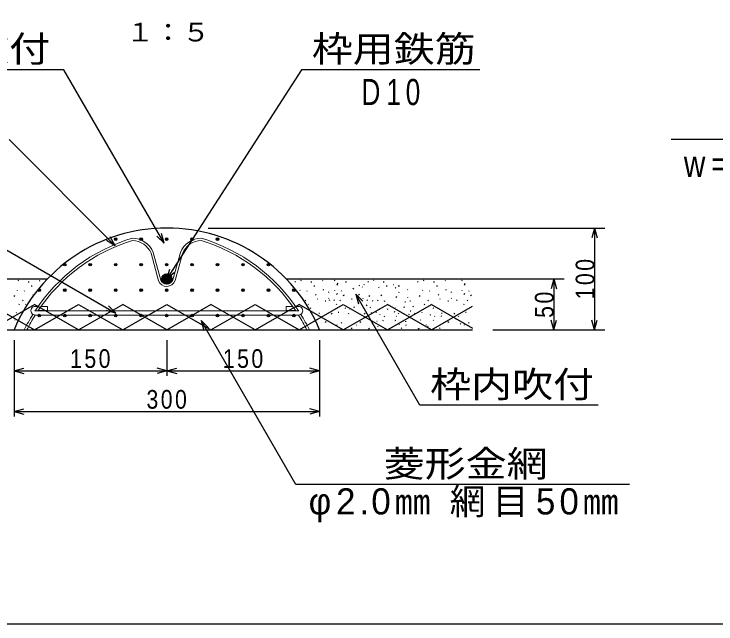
# Model space of a CAD drawing. Units: millimetres on the paper, enlarged 20 times, with parts at other scales. Extents: x -7610 to 7610, y -5340 to 5340.
# Drawn here: x -5577 to -2820, y -5340 to -2947 of the extents above; entities that cross this region are included whole.
import ezdxf
from ezdxf.enums import TextEntityAlignment as Align

# ---------------------------------------------------------------- set-up
doc = ezdxf.new("R2010")
doc.units = ezdxf.units.MM
doc.header["$LTSCALE"] = 20
doc.header["$PDMODE"] = 32
doc.header["$PDSIZE"] = 10
for name, color, linetype in [('2-0_法面', 3, 'Continuous'), ('2-1_法枠', 5, 'Continuous'), ('2-3_鉄筋', 2, 'Continuous'), ('2-4_菱形金網', 4, 'Continuous'), ('2-7_寸法', 7, 'Continuous'), ('2-8_名称', 7, 'Continuous'), ('2-9_表題', 3, 'Continuous'), ('2-A', 3, 'Continuous'), ('3-0', 2, 'Continuous')]:
    doc.layers.add(name, color=color, linetype=linetype)
doc.layers.add('2-2_eフレーム', color=1, linetype='Continuous', lineweight=18)
doc.layers.add('2-5_鉄筋受', color=3, linetype='Continuous', lineweight=18)
doc.styles.add('HGPｺﾞｼｯｸE', font='')
doc.styles.get('HGPｺﾞｼｯｸE').set_extended_font_data('HGPｺﾞｼｯｸE')

msp = doc.modelspace()

# ---------------------------------------------------------------- linework, layer by layer
at = {"layer": '2-0_法面'}
for p, q in [((-6176.58, -3986.34), (-5445.62, -3986.34)), ((-4507.54, -3986.34), (-3776.58, -3986.34)), ((-6176.58, -4186.34), (-3776.58, -4186.34))]:
    msp.add_line(p, q, dxfattribs=at)
at = {"layer": '2-1_法枠'}
msp.add_arc((-4976.58, -4436.34), 650, 22.61986, 157.38014, dxfattribs=at)
at = {"layer": '2-2_eフレーム'}
for p, q in [((-5009.05, -3993.43), (-5038.66, -3885.07)), ((-5000.31, -3990.51), (-5029.94, -3882.08)), ((-4952.95, -3989.92), (-4923.47, -3882.02)), ((-4944.19, -3992.74), (-4915.31, -3887.09)), ((-5536.58, -4186.34), (-5526.32, -4186.34)), ((-4426.98, -4186.06), (-4416.72, -4186.06))]:
    msp.add_line(p, q, dxfattribs=at)
for centre, radius, start, end in [((-4912.62, -4492.06), 694.83, 106.69413, 146.825), ((-5113.04, -3916.42), 89.91, 22.45839, 89.47914), ((-4840.12, -3916.42), 89.91, 90.52086, 157.54161), ((-5040.53, -4492.06), 694.83, 33.175, 73.30587), ((-4912.62, -4492.06), 685.63, 106.81335, 146.32093), ((-5113.04, -3916.42), 80.71, 22.85684, 88.51325), ((-4840.12, -3916.42), 80.71, 91.48675, 158.68542), ((-5040.53, -4492.06), 685.63, 33.67907, 73.18665), ((-4976.75, -3980.89), 34.65, 201.21619, 339.99226), ((-4976.75, -3980.89), 25.45, 202.20692, 339.20389), ((-4912.62, -4492.06), 694.83, 148.1276, 153.89669), ((-4912.62, -4492.06), 685.63, 147.91487, 153.51939), ((-5040.53, -4492.06), 685.63, 26.50702, 32.08513), ((-5040.53, -4492.06), 694.83, 26.12928, 31.8724)]:
    msp.add_arc(centre, radius, start, end, dxfattribs=at)
at = {"layer": '2-3_鉄筋'}
for p, q in [((-4996.42, -3983.85), (-4979.07, -3966.49)), ((-4996.42, -3983.85), (-4979.07, -3966.49)), ((-4996.34, -3989.42), (-4973.5, -3966.58)), ((-4996.34, -3989.42), (-4973.5, -3966.58)), ((-4995.11, -3993.85), (-4969.07, -3967.8)), ((-4995.11, -3993.85), (-4969.07, -3967.8)), ((-4993.15, -3997.54), (-4965.38, -3969.77)), ((-4993.15, -3997.54), (-4965.38, -3969.77)), ((-4992.6, -3974.36), (-4988.55, -3970.32)), ((-4992.6, -3974.36), (-4988.55, -3970.32)), ((-4990.57, -4000.63), (-4962.29, -3972.34)), ((-4990.57, -4000.63), (-4962.29, -3972.34)), ((-4987.43, -4003.14), (-4959.78, -3975.49)), ((-4987.43, -4003.14), (-4959.78, -3975.49)), ((-4983.67, -4005.04), (-4957.88, -3979.24)), ((-4983.67, -4005.04), (-4957.88, -3979.24)), ((-4979.15, -4006.17), (-4956.74, -3983.77)), ((-4979.15, -4006.17), (-4956.74, -3983.77)), ((-4973.41, -4006.09), (-4956.83, -3989.51)), ((-4973.41, -4006.09), (-4956.83, -3989.51))]:
    msp.add_line(p, q, dxfattribs=at)
msp.add_circle((-4976.58, -3986.34), 20, dxfattribs=at)
at = {"layer": '2-4_菱形金網'}
for p, q in [((-5669.4, -4186.34), (-5496.19, -4086.34)), ((-5669.4, -4086.34), (-5496.19, -4186.34)), ((-5322.99, -4186.34), (-5496.19, -4086.34)), ((-5496.19, -4186.34), (-5322.99, -4086.34)), ((-5322.99, -4186.34), (-5149.78, -4086.34)), ((-5322.99, -4086.34), (-5149.78, -4186.34)), ((-4976.58, -4186.34), (-5149.78, -4086.34)), ((-5149.78, -4186.34), (-4976.58, -4086.34)), ((-4976.58, -4186.34), (-4803.37, -4086.34)), ((-4976.58, -4086.34), (-4803.37, -4186.34)), ((-4630.17, -4186.34), (-4803.37, -4086.34)), ((-4803.37, -4186.34), (-4630.17, -4086.34)), ((-4630.17, -4186.34), (-4456.96, -4086.34)), ((-4630.17, -4086.34), (-4456.96, -4186.34)), ((-4283.76, -4186.34), (-4456.96, -4086.34)), ((-4456.96, -4186.34), (-4283.76, -4086.34)), ((-4283.76, -4186.34), (-4110.55, -4086.34)), ((-4283.76, -4086.34), (-4110.55, -4186.34)), ((-3937.35, -4186.34), (-4110.55, -4086.34)), ((-4110.55, -4186.34), (-3937.35, -4086.34)), ((-3937.35, -4086.34), (-3776.58, -4179.16)), ((-3937.35, -4186.34), (-3776.58, -4093.52))]:
    msp.add_line(p, q, dxfattribs=at)
at = {"layer": '2-5_鉄筋受'}
for p, q in [((-5482.12, -4093.99), (-5493.55, -4093.99)), ((-5445.26, -4093.99), (-5470.86, -4093.99)), ((-5445.26, -4109.99), (-5445.26, -4093.99)), ((-4507.9, -4109.99), (-4507.9, -4093.99)), ((-4507.9, -4093.99), (-4482.3, -4093.99)), ((-4471.04, -4093.99), (-4459.6, -4093.99)), ((-5494.19, -4109.99), (-5492.97, -4109.99)), ((-5494.19, -4111.85), (-4458.96, -4111.85)), ((-5493.55, -4127.85), (-4459.6, -4127.85)), ((-5481.93, -4109.99), (-5445.26, -4109.99)), ((-4471.23, -4109.99), (-4507.9, -4109.99)), ((-4458.96, -4109.99), (-4460.18, -4109.99))]:
    msp.add_line(p, q, dxfattribs=at)
for centre, radius, start, end in [((-5493.54, -4110.92), 16.93, 89.96598, 270.03402), ((-4459.61, -4110.92), 16.93, 269.96598, 90.03402), ((-5492.58, -4110.92), 1.86, 150, 210), ((-4460.57, -4110.92), 1.86, 330, 30)]:
    msp.add_arc(centre, radius, start, end, dxfattribs=at)
at = {"layer": '2-7_寸法'}
for p, q in [((-4814.1, -3786.34), (-3256.58, -3786.34)), ((-3296.58, -3786.34), (-3306.93, -3824.98)), ((-3296.58, -3786.34), (-3286.23, -3824.98)), ((-3296.58, -3786.34), (-3296.58, -4186.34)), ((-4480.19, -3986.34), (-3416.58, -3986.34)), ((-3456.58, -3986.34), (-3466.93, -4024.98)), ((-3456.58, -3986.34), (-3446.23, -4024.98)), ((-3456.58, -3986.34), (-3456.58, -4186.34)), ((-3456.58, -4186.34), (-3466.93, -4147.7)), ((-3456.58, -4186.34), (-3446.23, -4147.7)), ((-3296.58, -4186.34), (-3306.93, -4147.7)), ((-3296.58, -4186.34), (-3286.23, -4147.7)), ((-3696.58, -4186.34), (-3256.58, -4186.34)), ((-5576.58, -4226.34), (-5576.58, -4526.34)), ((-4976.58, -4226.34), (-4976.58, -4366.34)), ((-4376.58, -4226.34), (-4376.58, -4526.34)), ((-5576.58, -4346.34), (-5537.94, -4335.99)), ((-5576.58, -4346.34), (-5537.94, -4356.69)), ((-5576.58, -4346.34), (-4376.58, -4346.34)), ((-4976.58, -4346.34), (-5015.22, -4335.99)), ((-4976.58, -4346.34), (-5015.22, -4356.69)), ((-4976.58, -4346.34), (-4937.94, -4335.99)), ((-4976.58, -4346.34), (-4937.94, -4356.69)), ((-4376.58, -4346.34), (-4415.22, -4335.99)), ((-4376.58, -4346.34), (-4415.22, -4356.69)), ((-5576.58, -4506.34), (-5537.94, -4495.99)), ((-5576.58, -4506.34), (-4376.58, -4506.34)), ((-5576.58, -4506.34), (-5537.94, -4516.69)), ((-4376.58, -4506.34), (-4415.22, -4495.99)), ((-4376.58, -4506.34), (-4415.22, -4516.69))]:
    msp.add_line(p, q, dxfattribs=at)
at = {"layer": '2-8_名称'}
for p, q in [((-5380.61, -3165.38), (-6480.61, -3165.38)), ((-4987.59, -3846.11), (-5380.61, -3165.38)), ((-3747.14, -3165.38), (-4447.14, -3165.38)), ((-5179, -3856.02), (-5595.98, -3439.04)), ((-1795.98, -3439.04), (-2995.98, -3439.04)), ((-5179, -3856.02), (-5199, -3821.38)), ((-4987.59, -3846.11), (-5015.88, -3817.82)), ((-4987.59, -3846.11), (-4997.95, -3807.47)), ((-5179, -3856.02), (-5213.64, -3836.02)), ((-4976.58, -3986.34), (-4946.94, -3959.48)), ((-3982.6, -4481.86), (-4234.61, -4045.37)), ((-4234.61, -4045.37), (-4206.33, -4073.65)), ((-4234.61, -4045.37), (-4224.26, -4084.01)), ((-5176.77, -4120.57), (-5205.06, -4092.29)), ((-4841.17, -4149.74), (-4830.82, -4188.37)), ((-3282.6, -4481.86), (-3982.6, -4481.86)), ((-3159.66, -4793.22), (-4469.66, -4793.22))]:
    msp.add_line(p, q, dxfattribs=at)
for points in [[(-4447.14, -3165.38), (-4976.58, -3986.34), (-4964.34, -3948.26)], [(-5743.63, -3793.3), (-5176.77, -4120.57), (-5215.41, -4110.22)], [(-4469.66, -4793.22), (-4841.17, -4149.74), (-4812.89, -4178.02)]]:
    msp.add_lwpolyline(points, dxfattribs=at)
at = {"layer": '2-A'}
for p, q in [((-5561.78, -3990.39), (-5559.58, -3992.59)), ((-5518.82, -4000.13), (-5518.51, -3996.67)), ((-5476.4, -3993.85), (-5474.2, -3992.27)), ((-4473.5, -3996.67), (-4470.99, -3998.56)), ((-4451.19, -3990.39), (-4448.99, -3992.59)), ((-4408.24, -4000.13), (-4407.93, -3996.67)), ((-4365.81, -3993.85), (-4363.61, -3992.27)), ((-4319.39, -3990.39), (-4317.19, -3992.59)), ((-4272.54, -4000.13), (-4272.22, -3996.67)), ((-4187.68, -3996.67), (-4185.17, -3998.56)), ((-4165.37, -3990.39), (-4163.17, -3992.59)), ((-4124.75, -4000.13), (-4124.44, -3996.67)), ((-3991.82, -3996.67), (-3989.31, -3998.56)), ((-3969.51, -3990.39), (-3967.31, -3992.59)), ((-3926.56, -4000.13), (-3926.24, -3996.67)), ((-3884.13, -3993.85), (-3881.93, -3992.27)), ((-3819.39, -3990.39), (-3817.19, -3992.59)), ((-5509.75, -4013.18), (-5505.66, -4013.49)), ((-4399.16, -4013.18), (-4395.08, -4013.49)), ((-4308.08, -4007.67), (-4304.31, -4003.27)), ((-4307.77, -4008.15), (-4307.77, -4010.03)), ((-4244.29, -4026.38), (-4241.77, -4022.92)), ((-4222.29, -4010.66), (-4219.77, -4011.61)), ((-4209.4, -4017.26), (-4208.77, -4018.21)), ((-4202.14, -4009.87), (-4200.57, -4007.36)), ((-4144.9, -4017.58), (-4144.59, -4020.09)), ((-4115.68, -4013.18), (-4111.59, -4013.49)), ((-4087.67, -4008.39), (-4086.42, -4007.67)), ((-4080.48, -4019.78), (-4077.02, -4022.29)), ((-4067.6, -4013.18), (-4063.51, -4013.49)), ((-3917.48, -4013.18), (-3913.39, -4013.49)), ((-3808.08, -4007.67), (-3804.31, -4003.27)), ((-3807.77, -4008.15), (-3807.77, -4010.03)), ((-5576.37, -4054.66), (-5573.86, -4050.57)), ((-5564.43, -4030.78), (-5563.8, -4032.03)), ((-5537.4, -4033.6), (-5535.52, -4032.66)), ((-5502.83, -4047.75), (-5501.26, -4049.32)), ((-4453.84, -4030.78), (-4453.22, -4032.03)), ((-4426.82, -4033.6), (-4424.93, -4032.66)), ((-4392.25, -4047.75), (-4390.68, -4049.32)), ((-4363.34, -4027.63), (-4361.45, -4029.52)), ((-4340.71, -4038.95), (-4339.77, -4036.43)), ((-4318.14, -4030.78), (-4317.51, -4032.03)), ((-4309.97, -4046.8), (-4306.51, -4043.98)), ((-4291.11, -4033.6), (-4289.23, -4032.66)), ((-4283.88, -4050.89), (-4279.48, -4048.37)), ((-4224.49, -4046.18), (-4220.72, -4049.63)), ((-4182.3, -4054.66), (-4179.79, -4050.57)), ((-4136.1, -4050.89), (-4131.7, -4048.37)), ((-4065.4, -4039.89), (-4064.14, -4037.06)), ((-4031.77, -4027.63), (-4029.88, -4029.52)), ((-3984.1, -4054.66), (-3981.59, -4050.57)), ((-3972.16, -4030.78), (-3971.53, -4032.03)), ((-3945.13, -4033.6), (-3943.25, -4032.66)), ((-3910.56, -4047.75), (-3908.99, -4049.32)), ((-3881.65, -4027.63), (-3879.77, -4029.52)), ((-3859.03, -4038.95), (-3858.08, -4036.43)), ((-3818.14, -4030.78), (-3817.51, -4032.03)), ((-3809.97, -4046.8), (-3806.51, -4043.98)), ((-3791.11, -4033.6), (-3789.23, -4032.66)), ((-3783.88, -4050.89), (-3779.48, -4048.37)), ((-5543.69, -4069.43), (-5540.86, -4071.94)), ((-4433.1, -4069.43), (-4430.27, -4071.94)), ((-4386.59, -4064.72), (-4385.02, -4064.72)), ((-4354.22, -4071.63), (-4351.71, -4071.94)), ((-4341.34, -4062.83), (-4340.71, -4061.57)), ((-4339.51, -4067.86), (-4336.05, -4071.32)), ((-4321.19, -4067.86), (-4317.74, -4071.32)), ((-4297.4, -4069.43), (-4294.57, -4071.94)), ((-4250.89, -4064.72), (-4249.32, -4064.72)), ((-4227.63, -4057.8), (-4227.63, -4059.69)), ((-4205.63, -4062.83), (-4205, -4061.57)), ((-4191.73, -4067.86), (-4188.27, -4071.32)), ((-4170.36, -4071), (-4167.84, -4072.26)), ((-4149.62, -4069.43), (-4146.79, -4071.94)), ((-4122.9, -4073.2), (-4119.45, -4072.26)), ((-4076.71, -4055.6), (-4072.94, -4057.8)), ((-4041.51, -4075.4), (-4039.31, -4075.72)), ((-4031.77, -4057.8), (-4031.77, -4059.69)), ((-4022.66, -4071.63), (-4020.14, -4071.94)), ((-3951.42, -4069.43), (-3948.59, -4071.94)), ((-3904.91, -4064.72), (-3903.34, -4064.72)), ((-3872.54, -4071.63), (-3870.02, -4071.94)), ((-3859.65, -4062.83), (-3859.03, -4061.57)), ((-3839.51, -4067.86), (-3836.05, -4071.32)), ((-3797.4, -4069.43), (-3794.57, -4071.94)), ((-5555.94, -4085.14), (-5557.83, -4087.34)), ((-5532.06, -4085.77), (-5530.8, -4086.72)), ((-4421.47, -4085.77), (-4420.22, -4086.72)), ((-4413.3, -4099.6), (-4411.1, -4100.54)), ((-4309.65, -4085.14), (-4311.54, -4087.34)), ((-4277.6, -4099.6), (-4275.4, -4100.54)), ((-4258.43, -4103.69), (-4256.54, -4104.94)), ((-4242.09, -4094.57), (-4240.83, -4098.03)), ((-4192.36, -4091.43), (-4189.21, -4087.97)), ((-4179.47, -4096.77), (-4177.27, -4097.71)), ((-4141.45, -4106.83), (-4141.13, -4103.06)), ((-4112.22, -4085.77), (-4110.96, -4088.29)), ((-4110.65, -4103.69), (-4108.76, -4104.94)), ((-4081.74, -4099.6), (-4079.54, -4100.54)), ((-4046.23, -4094.57), (-4044.97, -4098.03)), ((-4010.4, -4093), (-4008.51, -4095.2)), ((-3963.68, -4085.14), (-3965.56, -4087.34)), ((-3939.79, -4085.77), (-3938.53, -4086.72)), ((-3931.62, -4099.6), (-3929.42, -4100.54)), ((-3809.65, -4085.14), (-3811.54, -4087.34)), ((-5567.89, -4117.51), (-5566.94, -4119.08)), ((-4381.56, -4130.4), (-4379.05, -4132.28)), ((-4379.36, -4120.97), (-4377.16, -4120.03)), ((-4330.94, -4124.11), (-4327.48, -4120.03)), ((-4303.37, -4116.26), (-4300.54, -4117.2)), ((-4262.51, -4122.54), (-4261.26, -4120.97)), ((-4201.47, -4124.11), (-4198.01, -4120.03)), ((-4182.93, -4133.86), (-4182.62, -4130.4)), ((-4173.82, -4117.51), (-4172.87, -4119.08)), ((-4155.59, -4116.26), (-4152.76, -4117.2)), ((-4140.5, -4127.57), (-4138.3, -4126)), ((-4124.16, -4132.28), (-4122.28, -4133.54)), ((-4085.19, -4113.43), (-4080.8, -4115.31)), ((-4076.08, -4132.28), (-4074.2, -4133.54)), ((-4066.65, -4122.54), (-4065.4, -4120.97)), ((-4027.68, -4124.11), (-4025.48, -4126.31)), ((-4021.4, -4111.86), (-4018.57, -4111.23)), ((-4003.27, -4124.11), (-3999.82, -4120.03)), ((-3975.62, -4117.51), (-3974.68, -4119.08)), ((-3942.31, -4127.57), (-3940.11, -4126)), ((-3925.96, -4132.28), (-3924.08, -4133.54)), ((-3899.88, -4130.4), (-3897.37, -4132.28)), ((-3897.68, -4120.97), (-3895.48, -4120.03)), ((-3849.25, -4124.11), (-3845.8, -4120.03)), ((-3830.71, -4133.86), (-3830.4, -4130.4)), ((-3821.6, -4117.51), (-3820.65, -4119.08)), ((-3803.37, -4116.26), (-3800.54, -4117.2)), ((-5573.65, -4146.28), (-5572.08, -4146.28)), ((-4354.43, -4153.82), (-4350.98, -4156.33)), ((-4291.32, -4156.65), (-4289.12, -4160.1)), ((-4218.73, -4153.82), (-4215.27, -4156.33)), ((-4170.02, -4161.68), (-4168.13, -4163.56)), ((-4151.79, -4151.3), (-4151.16, -4152.25)), ((-4129.09, -4147.53), (-4126.89, -4149.1)), ((-4081.01, -4147.53), (-4078.81, -4149.1)), ((-4039.21, -4151.62), (-4038.89, -4154.13)), ((-3981.38, -4146.28), (-3979.81, -4146.28)), ((-3930.89, -4147.53), (-3928.69, -4149.1)), ((-3872.75, -4153.82), (-3869.29, -4156.33)), ((-3842.65, -4142.65), (-3840.45, -4141.4)), ((-3824.04, -4161.68), (-3822.15, -4163.56)), ((-3791.32, -4156.65), (-3789.12, -4160.1)), ((-4308.64, -4166.7), (-4308.64, -4167.65)), ((-4252.35, -4180.85), (-4248.9, -4178.02)), ((-4233.5, -4167.65), (-4231.61, -4166.7)), ((-4184.79, -4182.1), (-4180.39, -4179.27)), ((-4147.39, -4172.99), (-4146.45, -4170.48)), ((-4064.66, -4164.82), (-4064.04, -4166.08)), ((-4056.49, -4180.85), (-4053.04, -4178.02)), ((-4037.64, -4167.65), (-4035.75, -4166.7)), ((-3988.93, -4182.1), (-3984.53, -4179.27)), ((-3958.76, -4166.7), (-3958.76, -4167.65)), ((-3951.53, -4172.99), (-3950.58, -4170.48)), ((-3906.38, -4180.85), (-3902.92, -4178.02)), ((-3808.64, -4166.7), (-3808.64, -4167.65))]:
    msp.add_line(p, q, dxfattribs=at)
at = {"layer": '2-A', "color": 7}
for p in [(-5177.47, -3830.07), (-5077.47, -3830.07), (-4977.47, -3830.07), (-4877.47, -3830.07), (-4777.47, -3830.07), (-5377.47, -3930.07), (-5277.47, -3930.07), (-5177.47, -3930.07), (-5077.47, -3930.07), (-4977.47, -3930.07), (-4877.47, -3930.07), (-4777.47, -3930.07), (-4677.47, -3930.07), (-4577.47, -3930.07), (-5477.47, -4030.07), (-5377.47, -4030.07), (-5277.47, -4030.07), (-5177.47, -4030.07), (-5077.47, -4030.07), (-4977.47, -4030.07), (-4877.47, -4030.07), (-4777.47, -4030.07), (-4677.47, -4030.07), (-4577.47, -4030.07), (-4477.47, -4030.07), (-5477.47, -4130.07), (-5377.47, -4130.07), (-5277.47, -4130.07), (-5177.47, -4130.07), (-5077.47, -4130.07), (-4977.47, -4130.07), (-4877.47, -4130.07), (-4777.47, -4130.07), (-4677.47, -4130.07), (-4577.47, -4130.07), (-4477.47, -4130.07)]:
    msp.add_point(p, dxfattribs=at)
at = {"layer": '3-0', "color": 1}
msp.add_lwpolyline([(-7610, 5340), (-7610, -5340), (7610, -5340)], dxfattribs=at)

# ---------------------------------------------------------------- texts
at = {"layer": '2-7_寸法', "color": 3, "char_height": 73.31, "attachment_point": 7, "rotation": 90, "style": 'HGPｺﾞｼｯｸE'}
for s, insert in [('\\T1.21;\\W0.85;100', (-3296.58, -4066.34)), ('\\T1.21;\\W0.85;50', (-3456.58, -4138.84))]:
    msp.add_mtext(s, dxfattribs=dict(at, insert=insert))
at = {"layer": '2-7_寸法', "color": 3, "char_height": 73.31, "attachment_point": 7, "style": 'HGPｺﾞｼｯｸE'}
for s, insert in [('\\T1.21;\\W0.85;150', (-5356.58, -4336.34)), ('\\T1.21;\\W0.85;150', (-4756.58, -4336.34)), ('\\T1.21;\\W0.85;300', (-5056.58, -4496.34))]:
    msp.add_mtext(s, dxfattribs=dict(at, insert=insert))
at = {"layer": '2-8_名称', "color": 2, "style": 'HGPｺﾞｼｯｸE', "width": 1.15}
for s, p in [('モルタル吹付', (-6400.61, -3165.38)), ('枠用鉄筋', (-4407.14, -3165.38)), ('枠内吹付', (-3942.6, -4481.86)), ('菱形金網', (-4124.66, -4793.22))]:
    msp.add_text(s, height=102.6, dxfattribs=at).set_placement(p, align=Align.BOTTOM_LEFT)
at = {"layer": '2-8_名称', "color": 2, "char_height": 102.6, "attachment_point": 7, "style": 'HGPｺﾞｼｯｸE'}
for s, insert in [('\\T1.32;\\W0.75;D10', (-4212.14, -3305.38)), ('\\T1.27;\\W0.85;w=280㎜\\~h=90㎜', (-2945.98, -3587.04)), ('\\T1.21;φ2.0㎜\\~網目50㎜', (-4419.66, -4941.22))]:
    msp.add_mtext(s, dxfattribs=dict(at, insert=insert))
at = {"layer": '2-9_表題', "style": 'HGPｺﾞｼｯｸE', "width": 1.1}
msp.add_text('１：５', height=73.31, dxfattribs=at).set_placement((-5136.58, -3076.34), align=Align.BOTTOM_LEFT)

doc.saveas('drawing.dxf')
